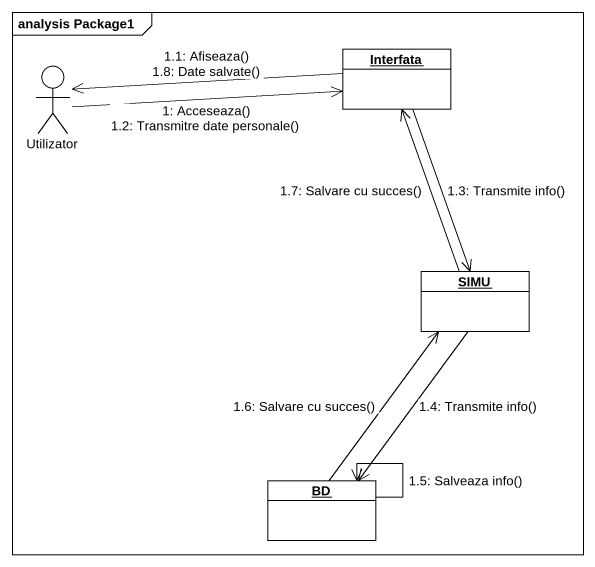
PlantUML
@startuml
mainframe analysis Package1
allowmixing
hide circle
hide empty members
actor Utilizator
object Interfata
object SIMU
object BD
Utilizator -right-> Interfata : 1: Acceseaza()\n1.2: Transmitre date personale()
Interfata -left-> Utilizator : 1.1: Afiseaza()\n1.8: Date salvate()
Interfata --> SIMU : 1.3: Transmite info()
SIMU --> BD : 1.4: Transmite info()
BD --> BD : 1.5: Salveaza info()
BD -up-> SIMU : 1.6: Salvare cu succes()
SIMU -up-> Interfata : 1.7: Salvare cu succes()
@enduml
